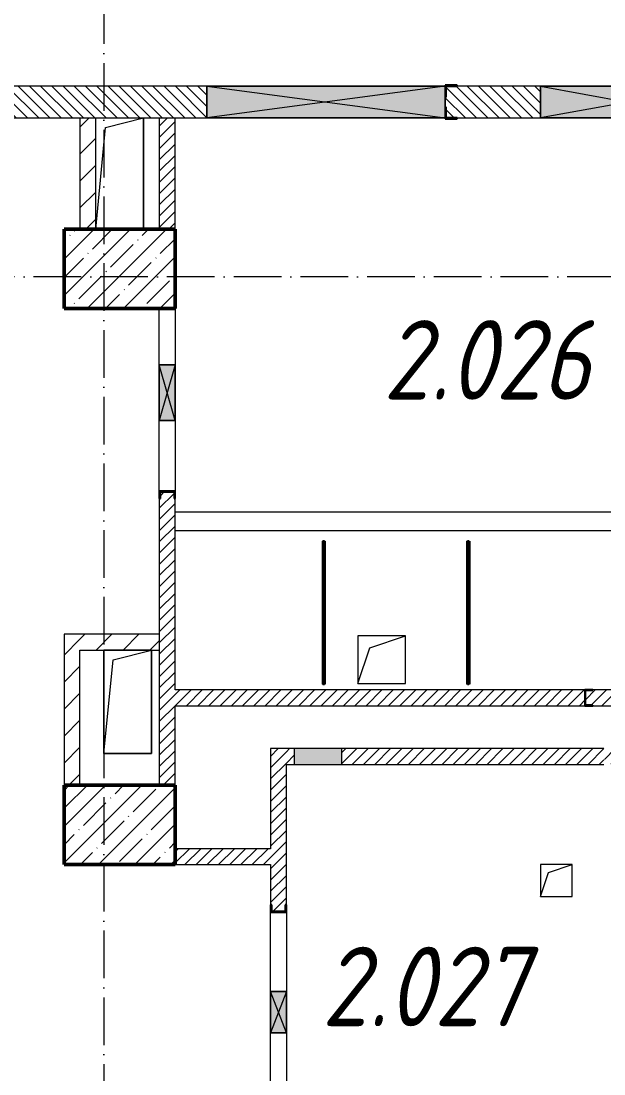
# Model space of a CAD drawing. Header units: millimetres. Extents: x 2294 to 908349, y -83289 to 219220.
# Drawn here: x 84792 to 88463, y 64088 to 70716 of the extents above; entities that cross this region are included whole.
import ezdxf

# ---------------------------------------------------------------- set-up
doc = ezdxf.new("R2010")
doc.units = ezdxf.units.MM
doc.linetypes.add('50_200_ШТРИХ_1Т_ш5_п1_п1_', pattern=[700, 500, -100, 0, -100])
for name, color, linetype, lineweight in [('A-DETL-GENF-OTLN', 7, 'Continuous', 9), ('A-FLOR-____-OTLN', 7, 'Continuous', 9), ('A-GENM-____-MCUT', 7, 'Continuous', 25), ('A-GENM-____-OTLN', 7, 'Continuous', 9), ('A-GENM-____-OTLN-1', 7, 'Continuous', 25), ('A-GLAZ-____-OTLN', 7, 'Continuous', 9), ('A-WALL-____-MCUT', 7, 'Continuous', 13), ('A-WALL-____-OTLN', 7, 'Continuous', 9), ('A-WALL-____-PATT-1', 7, 'Continuous', 9), ('A-WALL-FNSH-MCUT-1', 7, 'Continuous', 9), ('I-WALL-____-OTLN', 7, 'Continuous', 9), ('S-COLS-____-MCUT', 7, 'Continuous', 50), ('S-COLS-____-OTLN', 7, 'Continuous', 9), ('S-GRID-____-OTLN-1', 7, '50_200_ШТРИХ_1Т_ш5_п1_п1_', 9), ('Марки помещений', 7, 'Continuous', 9)]:
    doc.layers.add(name, color=color, linetype=linetype, lineweight=lineweight)
doc.styles.add('ISOCPEUR_I_2', font='isocpeui.ttf', dxfattribs={"width": 0.85, "height": 2.3})
pattern_1 = [(45, (7562.787, 6025.276), (-35.35534, 35.35534), [])]
pattern_2 = [(45, (7562.79, 6025.28), (-84.85281, 84.85281), [])]

# ---------------------------------------------------------------- blocks, each defined once
blk = doc.blocks.new('BSC_Колонна _Прямоугольная - 500х700-V106-АР1_План отверстий 2 этажа в осях 1-64_Ю-ЯЯ')
at = {"layer": 'S-COLS-____-OTLN'}
h = blk.add_hatch(dxfattribs=at)
h.set_pattern_fill('FP_119', color=256, style=0, pattern_type=2)
h.set_pattern_definition([(315, (-63131.04, 77850), (114.04925, 114.04925), []), (315, (-63131.04, 77735.95), (114.04925, 114.04925), [201.613, -40.323, 3.353, -36.97])])
h.paths.add_polyline_path([(-250, 350), (-250, -350), (250, -350), (250, 350)], flags=0)
at = {"layer": 'S-COLS-____-MCUT'}
for p, q in [((250, 350), (-250, 350)), ((-250, 350), (-250, -350)), ((250, -350), (250, 350)), ((-250, -350), (250, -350))]:
    blk.add_line(p, q, dxfattribs=at)
blk = doc.blocks.new('BSC_Колонна _Прямоугольная - 500х700-V126-АР1_План отверстий 2 этажа в осях 1-64_Ю-ЯЯ')
at = {"layer": 'S-COLS-____-OTLN'}
h = blk.add_hatch(dxfattribs=at)
h.set_pattern_fill('FP_139', color=256, style=0, pattern_type=2)
h.set_pattern_definition([(315, (-59631.04, 77850), (114.04925, 114.04925), []), (315, (-59631.04, 77735.95), (114.04925, 114.04925), [201.613, -40.323, 3.353, -36.97])])
h.paths.add_polyline_path([(-250, 350), (-250, -350), (250, -350), (250, 350)], flags=0)
at = {"layer": 'S-COLS-____-MCUT'}
for p, q in [((250, 350), (-250, 350)), ((-250, 350), (-250, -350)), ((250, -350), (250, 350)), ((-250, -350), (250, -350))]:
    blk.add_line(p, q, dxfattribs=at)
blk = doc.blocks.new('154_Стойка_СКБ_Швеллер - СМ-2180_100-28278414-АР1_План отверстий 2 этажа в осях 1-64_Ю-ЯЯ')
at = {"layer": 'A-GENM-____-MCUT'}
for p, q in [((171, 50), (125, 50)), ((125, 50), (125, -50)), ((129.5, 42.4), (171, 42.4)), ((129.5, -42.4), (129.5, 42.4)), ((171, 42.4), (171, 50)), ((125, -50), (171, -50)), ((171, -42.4), (129.5, -42.4)), ((171, -50), (171, -42.4))]:
    blk.add_line(p, q, dxfattribs=at)
blk = doc.blocks.new('154_Фахверк_СКБ_Швеллер - Тип_100_3960-28331862-АР1_План отверстий 2 этажа в осях 1-64_Ю-ЯЯ')
at = {"layer": 'A-GENM-____-MCUT'}
for p, q in [((175, 50), (125, 50)), ((125, 50), (125, -50)), ((128, 47), (175, 47)), ((128, -47), (128, 47)), ((175, 47), (175, 50)), ((125, -50), (175, -50)), ((175, -47), (128, -47)), ((175, -50), (175, -47))]:
    blk.add_line(p, q, dxfattribs=at)
blk = doc.blocks.new('Фахверк_СКБ_Уголок - 200_3960-28339211-АР1_План отверстий 2 этажа в осях 1-64_Ю-ЯЯ')
at = {"layer": 'A-GENM-____-MCUT'}
for p, q in [((125, 156), (50, 156)), ((50, 156), (50, 150)), ((50, 150), (119, 150)), ((119, 150), (119, 81)), ((125, 81), (125, 156)), ((119, 81), (125, 81)), ((125, 19), (119, 19)), ((119, 19), (119, -50)), ((125, -56), (125, 19)), ((119, -50), (50, -50)), ((50, -50), (50, -56)), ((50, -56), (125, -56))]:
    blk.add_line(p, q, dxfattribs=at)
blk = doc.blocks.new('131_Панель боковая - 900х1500-29281255-АР1_План отверстий 2 этажа в осях 1-64_Ю-ЯЯ')
at = {"layer": 'A-GENM-____-MCUT'}
for p, q in [((450, 5), (-450, 5)), ((-450, 5), (-450, -5)), ((450, -5), (450, 5)), ((-450, -5), (450, -5))]:
    blk.add_line(p, q, dxfattribs=at)
at = {"layer": 'A-GENM-____-OTLN'}
for p, q in [((-450, 10), (450, 10)), ((-450, 5), (-450, 10)), ((450, 10), (450, 5)), ((-450, -10), (-450, -5)), ((-450, -10), (450, -10)), ((450, -5), (450, -10))]:
    blk.add_line(p, q, dxfattribs=at)
blk = doc.blocks.new('AR_Отверстие Ниша - Лючок-32401924-АР1_План отверстий 2 этажа в осях 1-64_Ю-ЯЯ')
at = {"layer": 'A-GLAZ-____-OTLN'}
blk.add_hatch(color=256, dxfattribs=at).paths.add_polyline_path([(150, -50), (150, 50), (-150, 50), (-150, -50)], flags=0)
for p, q in [((150, 50), (-150, 50)), ((-150, 50), (-150, -50)), ((150, -50), (150, 50)), ((-150, -50), (150, -50))]:
    blk.add_line(p, q, dxfattribs=at)
blk = doc.blocks.new('AR_Отверстие прямоугольное _в плите_ - AR_Отверстие прямоугольное _в плите_-30459207-АР1_План отверстий 2 этажа в осях 1-64_Ю-ЯЯ')
at = {"layer": 'A-GENM-____-OTLN'}
for p, q in [((100, 100), (-100, 100)), ((-100, 100), (-100, -100)), ((-50, 50), (100, 100)), ((100, -100), (100, 100)), ((-100, -100), (-50, 50)), ((-100, -100), (100, -100))]:
    blk.add_line(p, q, dxfattribs=at)
blk = doc.blocks.new('AR_Отверстие прямоугольное _в плите_ - AR_Отверстие прямоугольное _в плите_-30459341-АР1_План отверстий 2 этажа в осях 1-64_Ю-ЯЯ')
at = {"layer": 'A-GENM-____-OTLN'}
for p, q in [((150, 150), (-150, 150)), ((-150, 150), (-150, -150)), ((-75, 75), (150, 150)), ((150, -150), (150, 150)), ((-150, -150), (-75, 75)), ((-150, -150), (150, -150))]:
    blk.add_line(p, q, dxfattribs=at)
blk = doc.blocks.new('AR_Отверстие прямоугольное _в плите_ - AR_Отверстие прямоугольное _в плите_-30459803-АР1_План отверстий 2 этажа в осях 1-64_Ю-ЯЯ')
at = {"layer": 'A-GENM-____-OTLN'}
for p, q in [((-90, 290), (150, 350)), ((150, -350), (150, 350)), ((-150, -350), (-90, 290))]:
    blk.add_line(p, q, dxfattribs=at)
blk = doc.blocks.new('AR_Отверстие прямоугольное _в плите_ - AR_Отверстие прямоугольное _в плите_-30552792-АР1_План отверстий 2 этажа в осях 1-64_Ю-ЯЯ')
at = {"layer": 'A-GENM-____-OTLN'}
for p, q in [((150, 325), (-150, 325)), ((-150, 325), (-150, -325)), ((-90, 265), (150, 325)), ((150, -325), (150, 325)), ((-150, -325), (-90, 265)), ((-150, -325), (150, -325))]:
    blk.add_line(p, q, dxfattribs=at)
blk = doc.blocks.new('AR_Отверстие прямоугольное _в стене__БезПР - AR_Отверстие прямоугольное _в стене__БезПР-36789340-АР1_План отверстий 2 этажа в осях 1-64_Ю-ЯЯ')
at = {"layer": 'A-GLAZ-____-OTLN'}
blk.add_hatch(color=256, dxfattribs=at).paths.add_polyline_path([(175, -50), (175, 50), (-175, 50), (-175, -50)], flags=0)
at = {"layer": 'A-DETL-GENF-OTLN'}
for p, q in [((-175, -50), (-175, 50)), ((-175, 50), (175, 50)), ((175, 50), (-175, -50)), ((-175, 50), (175, -50)), ((175, 50), (-175, 50)), ((-175, 50), (-175, -50)), ((175, 50), (175, -50)), ((175, -50), (175, 50)), ((175, -50), (-175, -50)), ((-175, -50), (175, -50))]:
    blk.add_line(p, q, dxfattribs=at)
at = {"layer": 'A-GLAZ-____-OTLN'}
blk.add_line((175, 50), (-175, 50), dxfattribs=at)
blk = doc.blocks.new('AR_Отверстие прямоугольное _в стене__БезПР - AR_Отверстие прямоугольное _в стене__БезПР-36789349-АР1_План отверстий 2 этажа в осях 1-64_Ю-ЯЯ')
at = {"layer": 'A-GLAZ-____-OTLN'}
blk.add_hatch(color=256, dxfattribs=at).paths.add_polyline_path([(130, 50), (-130, 50), (-130, -50), (130, -50)], flags=0)
at = {"layer": 'A-DETL-GENF-OTLN'}
for p, q in [((-130, -50), (-130, 50)), ((-130, 50), (130, 50)), ((130, 50), (-130, -50)), ((-130, 50), (130, -50)), ((130, 50), (-130, 50)), ((-130, 50), (-130, -50)), ((130, 50), (130, -50)), ((130, -50), (130, 50)), ((130, -50), (-130, -50)), ((-130, -50), (130, -50))]:
    blk.add_line(p, q, dxfattribs=at)
at = {"layer": 'A-GLAZ-____-OTLN'}
blk.add_line((130, 50), (-130, 50), dxfattribs=at)
blk = doc.blocks.new('AR_Отверстие прямоугольное _в стене__БезПР - AR_Отверстие прямоугольное _в стене__БезПР-36789370-АР1_План отверстий 2 этажа в осях 1-64_Ю-ЯЯ')
at = {"layer": 'A-GLAZ-____-OTLN'}
blk.add_hatch(color=256, dxfattribs=at).paths.add_polyline_path([(750, -100), (750, 100), (-750, 100), (-750, -100)], flags=0)
at = {"layer": 'A-DETL-GENF-OTLN'}
for p, q in [((-750, -100), (-750, 100)), ((-750, 100), (750, 100)), ((750, 100), (-750, -100)), ((-750, 100), (750, -100)), ((750, 100), (-750, 100)), ((-750, 100), (-750, -100)), ((750, 100), (750, -100)), ((750, -100), (750, 100)), ((750, -100), (-750, -100)), ((-750, -100), (750, -100))]:
    blk.add_line(p, q, dxfattribs=at)
at = {"layer": 'A-GLAZ-____-OTLN'}
blk.add_line((750, 100), (-750, 100), dxfattribs=at)
blk = doc.blocks.new('AR_Отверстие прямоугольное _в стене_ - AR_Отверстие прямоугольное _в стене__ОВ-36826716-АР1_План отверстий 2 этажа в осях 1-64_Ю-ЯЯ')
at = {"layer": 'A-GLAZ-____-OTLN'}
blk.add_hatch(color=256, dxfattribs=at).paths.add_polyline_path([(550, -100), (550, 100), (-550, 100), (-550, -100), (239.8, -100)], flags=0)
at = {"layer": 'A-DETL-GENF-OTLN'}
for p, q in [((-550, -100), (-550, 100)), ((-550, 100), (550, 100)), ((550, 100), (-550, -100)), ((-550, 100), (550, -100)), ((550, 100), (-550, 100)), ((-550, 100), (-550, -100)), ((550, 100), (550, -100)), ((550, -100), (550, 100)), ((550, -100), (-550, -100)), ((-550, -100), (550, -100))]:
    blk.add_line(p, q, dxfattribs=at)
blk = doc.blocks.new('2floor')
at = {"layer": 'A-WALL-____-PATT-1'}
h = blk.add_hatch(dxfattribs=at)
h.set_pattern_fill('FP_6', color=256, style=0, pattern_type=2)
h.set_pattern_definition([(135, (7562.787, 6025.276), (-35.35534, -35.35534), [])])
h.paths.add_polyline_path([(96812.8, 70106.3), (96812.8, 70306.3), (92418.8, 70306.3), (92418.8, 70237.3), (92412.8, 70237.3), (92412.8, 70306.3), (89162.8, 70306.3), (89162.8, 70106.3), (89787.8, 70106.3), (89787.8, 70206.3), (91037.8, 70206.3), (91037.8, 70106.3), (92412.8, 70106.3), (92412.8, 70175.3), (92418.8, 70175.3), (92418.8, 70106.3), (96612.8, 70106.3)], flags=0)
h.paths.add_polyline_path([(87537.8, 70106.3), (88062.8, 70106.3), (88062.8, 70306.3), (87468.8, 70306.3), (87468.8, 70237.3), (87462.8, 70237.3), (87462.8, 70175.3), (87468.8, 70175.3), (87468.8, 70106.3)], flags=0)
h.paths.add_polyline_path([(85962.8, 70106.3), (85962.8, 70306.3), (82512.8, 70306.3), (82512.8, 70106.3), (85317.6, 70106.3)], flags=0)
h = blk.add_hatch(dxfattribs=at)
h.set_pattern_fill('FP_4', color=256, style=0, pattern_type=2)
h.set_pattern_definition(pattern_2)
h.paths.add_polyline_path([(85262.8, 69406.3), (85262.8, 70106.3), (85162.8, 70106.3), (85162.8, 69406.3)], flags=0)
h = blk.add_hatch(dxfattribs=at)
h.set_pattern_fill('FP_5', color=256, style=0, pattern_type=2)
h.set_pattern_definition(pattern_1)
h.paths.add_polyline_path([(85762.8, 69406.3), (85762.8, 70106.3), (85662.8, 70106.3), (85662.8, 69406.3)], flags=0)
h = blk.add_hatch(dxfattribs=at)
h.set_pattern_fill('FP_5', color=256, style=0, pattern_type=2)
h.set_pattern_definition(pattern_1)
h.paths.add_polyline_path([(85762.8, 65906.3), (85762.8, 67710.3), (85755.2, 67710.3), (85755.2, 67751.8), (85670.4, 67751.8), (85670.4, 67710.3), (85662.8, 67710.3), (85662.8, 65906.3)], flags=0)
h = blk.add_hatch(dxfattribs=at)
h.set_pattern_fill('FP_4', color=256, style=0, pattern_type=2)
h.set_pattern_definition(pattern_2)
h.paths.add_polyline_path([(85162.8, 65906.3), (85162.8, 66856.3), (85062.8, 66856.3), (85062.8, 65906.3)], flags=0)
h = blk.add_hatch(dxfattribs=at)
h.set_pattern_fill('FP_4', color=256, style=0, pattern_type=2)
h.set_pattern_definition(pattern_2)
h.paths.add_polyline_path([(85162.8, 66756.3), (85662.8, 66756.3), (85662.8, 66856.3), (85162.8, 66856.3)], flags=0)
h = blk.add_hatch(dxfattribs=at)
h.set_pattern_fill('FP_5', color=256, style=0, pattern_type=2)
h.set_pattern_definition(pattern_1)
h.paths.add_polyline_path([(90362.8, 66406.3), (90362.8, 66506.3), (88392.8, 66506.3), (88392.8, 66503.3), (88345.8, 66503.3), (88345.8, 66409.3), (88392.8, 66409.3), (88392.8, 66406.3), (88852.6, 66406.3)], flags=0)
h.paths.add_polyline_path([(88342.8, 66406.3), (88342.8, 66506.3), (85762.8, 66506.3), (85762.8, 66406.3), (87085.1, 66406.3)], flags=0)
h = blk.add_hatch(dxfattribs=at)
h.set_pattern_fill('FP_5', color=256, style=0, pattern_type=2)
h.set_pattern_definition(pattern_1)
h.paths.add_polyline_path([(86462.8, 61406.3), (86462.8, 62956.3), (86362.8, 62956.3), (86362.8, 61406.3)], flags=0)
h.paths.add_polyline_path([(86370.4, 63406.3), (86462.8, 63406.3), (86462.8, 63910.3), (86455.2, 63910.3), (86455.2, 63951.8), (86370.4, 63951.8), (86370.4, 63910.3), (86362.8, 63910.3), (86362.8, 63406.3)], flags=0)
h.paths.add_polyline_path([(86370.4, 65110.8), (86455.2, 65110.8), (86455.2, 65152.3), (86462.8, 65152.3), (86462.8, 66136.3), (86362.8, 66136.3), (86362.8, 65152.3), (86370.4, 65152.3)], flags=0)
h = blk.add_hatch(dxfattribs=at)
h.set_pattern_fill('FP_5', color=256, style=0, pattern_type=2)
h.set_pattern_definition(pattern_1)
h.paths.add_polyline_path([(90062.8, 66036.3), (90062.8, 66136.3), (88512.8, 66136.3), (88512.8, 66133.3), (88465.8, 66133.3), (88465.8, 66039.3), (88512.8, 66039.3), (88512.8, 66036.3), (89962.8, 66036.3)], flags=0)
h.paths.add_polyline_path([(88462.8, 66036.3), (88462.8, 66136.3), (86812.8, 66136.3), (86812.8, 66036.3), (87085.1, 66036.3)], flags=0)
h.paths.add_polyline_path([(86512.8, 66036.3), (86512.8, 66136.3), (86462.8, 66136.3), (86462.8, 66036.3)], flags=0)
h = blk.add_hatch(dxfattribs=at)
h.set_pattern_fill('FP_5', color=256, style=0, pattern_type=2)
h.set_pattern_definition(pattern_1)
h.paths.add_polyline_path([(86362.8, 65406.3), (86362.8, 65506.3), (85762.8, 65506.3), (85762.8, 65406.3)], flags=0)
at = {"layer": 'A-FLOR-____-OTLN'}
for p, q in [((85562.8, 70106.3), (85562.8, 69406.3)), ((85312.8, 66755), (85612.8, 66755)), ((85312.8, 66105), (85312.8, 66755)), ((85612.8, 66755), (85612.8, 66105)), ((85612.8, 66105), (85312.8, 66105))]:
    blk.add_line(p, q, dxfattribs=at)
at = {"layer": 'A-WALL-____-MCUT'}
for p, q in [((85962.8, 70306.3), (82512.8, 70306.3)), ((88062.8, 70306.3), (87537.8, 70306.3)), ((82512.8, 70106.3), (85962.8, 70106.3)), ((87537.8, 70106.3), (88062.8, 70106.3))]:
    blk.add_line(p, q, dxfattribs=at)
at = {"layer": 'A-WALL-____-OTLN'}
for p, q in [((85762.8, 67626.3), (90362.8, 67626.3)), ((90362.8, 67506.3), (85762.8, 67506.3))]:
    blk.add_line(p, q, dxfattribs=at)
at = {"layer": 'A-WALL-FNSH-MCUT-1'}
for p, q in [((85162.8, 70106.3), (85162.8, 69406.3)), ((85262.8, 69406.3), (85262.8, 70106.3)), ((85662.8, 70106.3), (85662.8, 69406.3)), ((85762.8, 69406.3), (85762.8, 70106.3)), ((85662.8, 67710.3), (85662.8, 65906.3)), ((85762.8, 66506.3), (85762.8, 67710.3)), ((85062.8, 66856.3), (85062.8, 65906.3)), ((85662.8, 66856.3), (85062.8, 66856.3)), ((85162.8, 65906.3), (85162.8, 66756.3)), ((85162.8, 66756.3), (85662.8, 66756.3)), ((88342.8, 66506.3), (85762.8, 66506.3)), ((90362.8, 66506.3), (88392.8, 66506.3)), ((85762.8, 66406.3), (88342.8, 66406.3)), ((85762.8, 65906.3), (85762.8, 66406.3)), ((88392.8, 66406.3), (90462.8, 66406.3)), ((86362.8, 66136.3), (86362.8, 65506.3)), ((86512.8, 66136.3), (86362.8, 66136.3)), ((88462.8, 66136.3), (86812.8, 66136.3)), ((86462.8, 66036.3), (86512.8, 66036.3)), ((86462.8, 65152.3), (86462.8, 66036.3)), ((86812.8, 66036.3), (88462.8, 66036.3)), ((86362.8, 65506.3), (85762.8, 65506.3)), ((85762.8, 65406.3), (86362.8, 65406.3)), ((86362.8, 65406.3), (86362.8, 65152.3))]:
    blk.add_line(p, q, dxfattribs=at)
at = {"layer": 'I-WALL-____-OTLN'}
for p, q in [((85662.8, 68551.3), (85662.8, 68906.3)), ((85762.8, 68906.3), (85762.8, 68551.3)), ((85662.8, 67756.3), (85662.8, 68201.3)), ((85762.8, 68201.3), (85762.8, 67756.3)), ((86362.8, 64606.3), (86362.8, 65106.3)), ((86462.8, 65106.3), (86462.8, 64606.3)), ((86362.8, 63956.3), (86362.8, 64346.3)), ((86462.8, 64346.3), (86462.8, 63956.3))]:
    blk.add_line(p, q, dxfattribs=at)
at = {"layer": 'A-GENM-____-OTLN'}
for name, p in [('AR_Отверстие прямоугольное _в плите_ - AR_Отверстие прямоугольное _в плите_-30459803-АР1_План отверстий 2 этажа в осях 1-64_Ю-ЯЯ', (85412.8, 69756.3)), ('AR_Отверстие прямоугольное _в плите_ - AR_Отверстие прямоугольное _в плите_-30459341-АР1_План отверстий 2 этажа в осях 1-64_Ю-ЯЯ', (87062.8, 66696.4)), ('AR_Отверстие прямоугольное _в плите_ - AR_Отверстие прямоугольное _в плите_-30552792-АР1_План отверстий 2 этажа в осях 1-64_Ю-ЯЯ', (85462.8, 66430)), ('AR_Отверстие прямоугольное _в плите_ - AR_Отверстие прямоугольное _в плите_-30459207-АР1_План отверстий 2 этажа в осях 1-64_Ю-ЯЯ', (88162.8, 65306))]:
    blk.add_blockref(name, p, dxfattribs=at)
at = {"layer": 'A-GENM-____-OTLN', "rotation": 270.0000000000003}
for p in [(86697.8, 66991.3), (87607.8, 66991.3)]:
    blk.add_blockref('131_Панель боковая - 900х1500-29281255-АР1_План отверстий 2 этажа в осях 1-64_Ю-ЯЯ', p, dxfattribs=at)
at = {"layer": 'A-GENM-____-OTLN-1'}
for name, p, rotation in [('Фахверк_СКБ_Уголок - 200_3960-28339211-АР1_План отверстий 2 этажа в осях 1-64_Ю-ЯЯ', (87587.8, 70256.3), 180), ('154_Стойка_СКБ_Швеллер - СМ-2180_100-28278414-АР1_План отверстий 2 этажа в осях 1-64_Ю-ЯЯ', (85712.8, 67881.3), 269.9999999999999), ('154_Стойка_СКБ_Швеллер - СМ-2180_100-28278414-АР1_План отверстий 2 этажа в осях 1-64_Ю-ЯЯ', (86412.8, 64981.3), 89.99999999999987)]:
    blk.add_blockref(name, p, dxfattribs=dict(at, rotation=rotation))
blk.add_blockref('154_Фахверк_СКБ_Швеллер - Тип_100_3960-28331862-АР1_План отверстий 2 этажа в осях 1-64_Ю-ЯЯ', (88217.8, 66456.3), dxfattribs=at)
at = {"layer": 'A-GLAZ-____-OTLN'}
for name, p in [('AR_Отверстие прямоугольное _в стене__БезПР - AR_Отверстие прямоугольное _в стене__БезПР-36789370-АР1_План отверстий 2 этажа в осях 1-64_Ю-ЯЯ', (86712.8, 70206.3)), ('AR_Отверстие прямоугольное _в стене_ - AR_Отверстие прямоугольное _в стене__ОВ-36826716-АР1_План отверстий 2 этажа в осях 1-64_Ю-ЯЯ', (88612.8, 70206.3)), ('AR_Отверстие Ниша - Лючок-32401924-АР1_План отверстий 2 этажа в осях 1-64_Ю-ЯЯ', (86662.8, 66086.3))]:
    blk.add_blockref(name, p, dxfattribs=at)
at = {"layer": 'A-GLAZ-____-OTLN', "rotation": 269.9999999999999}
for name, p in [('AR_Отверстие прямоугольное _в стене__БезПР - AR_Отверстие прямоугольное _в стене__БезПР-36789340-АР1_План отверстий 2 этажа в осях 1-64_Ю-ЯЯ', (85712.8, 68376.3)), ('AR_Отверстие прямоугольное _в стене__БезПР - AR_Отверстие прямоугольное _в стене__БезПР-36789349-АР1_План отверстий 2 этажа в осях 1-64_Ю-ЯЯ', (86412.8, 64476.3))]:
    blk.add_blockref(name, p, dxfattribs=at)
at = {"layer": 'S-COLS-____-OTLN', "rotation": 89.9999999999999}
for name, p in [('BSC_Колонна _Прямоугольная - 500х700-V106-АР1_План отверстий 2 этажа в осях 1-64_Ю-ЯЯ', (85412.8, 69156.3)), ('BSC_Колонна _Прямоугольная - 500х700-V126-АР1_План отверстий 2 этажа в осях 1-64_Ю-ЯЯ', (85412.8, 65656.3))]:
    blk.add_blockref(name, p, dxfattribs=at)
at = {"layer": 'Марки помещений', "char_height": 500, "width": 785.654, "attachment_point": 1, "style": 'ISOCPEUR_I_2'}
for s, insert in [('2.026', (87072.4, 68833.6)), ('2.027', (86685, 64888.9))]:
    blk.add_mtext(s, dxfattribs=dict(at, insert=insert))
blk = doc.blocks.new('3osi')
at = {"layer": 'S-GRID-____-OTLN-1', "color": 251, "ltscale": 0.6, "true_color": 0x636466}
for p, q in [((243333.5, 96918.1), (243333.5, 46006.3)), ((269657.9, 69106.3), (160914.7, 69106.3))]:
    blk.add_line(p, q, dxfattribs=at)

msp = doc.modelspace()

# ---------------------------------------------------------------- block references
for name, p in [('3osi', (-158020.7, 0)), ('2floor', (0, 0))]:
    msp.add_blockref(name, p)

doc.saveas('drawing.dxf')
